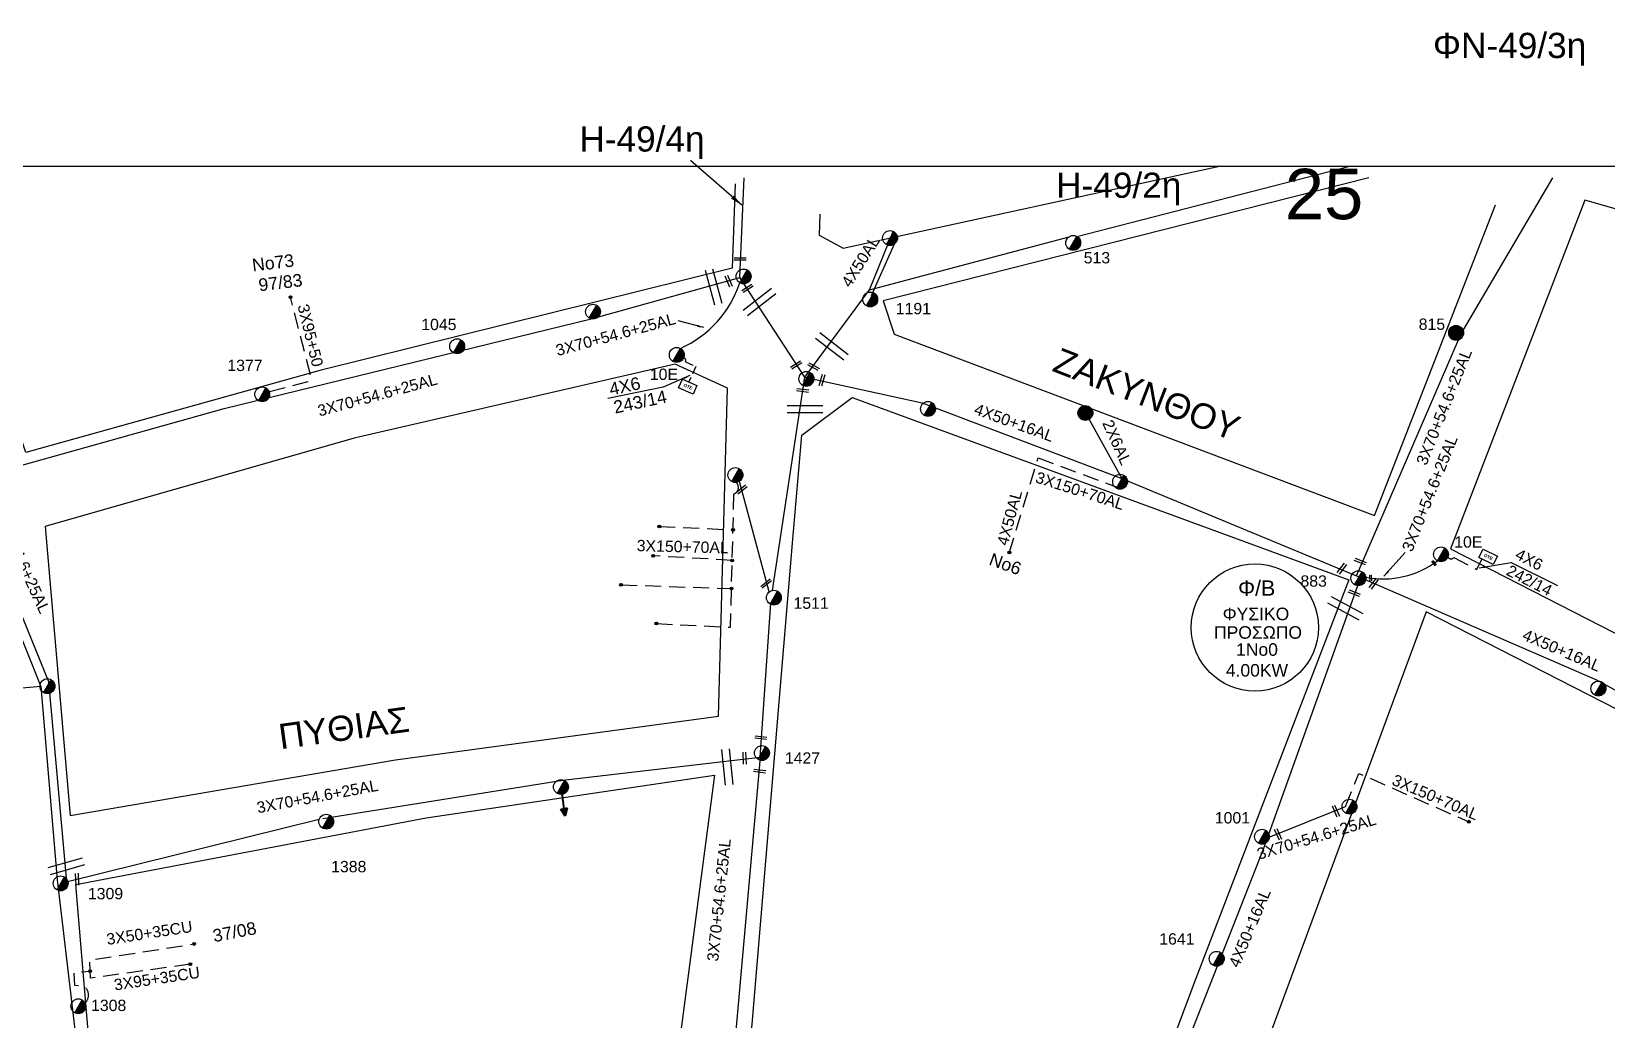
# Model space of a CAD drawing. Header units: millimetres. Extents: x 5010 to 7184, y -101 to 935.
# Drawn here: x 5387.4 to 5637.4, y 778.4 to 935.2 of the extents above; entities that cross this region are included whole.
import ezdxf
from ezdxf.enums import TextEntityAlignment as Align

# ---------------------------------------------------------------- set-up
doc = ezdxf.new("R2010")
doc.units = ezdxf.units.MM
doc.linetypes.add('DASHED', pattern=[19.05, 12.7, -6.35])
for name, color, linetype in [('Pillar OTE', 7, 'Continuous'), ('Γέφυρες Εναερίου Δικτύου', 7, 'Continuous'), ('Γυμνά εναέρια ΧΤ (3Φ)   3x50+35CU', 7, 'Continuous'), ('Γυμνά εναέρια ΧΤ (3Φ)   4x50AL', 7, 'Continuous'), ('Γυμνά εναέρια ΧΤ και ΦΟΠ (3Φ)   4x50+16AL', 7, 'Continuous'), ('Εναέρια παροχή ΧΤ 4x25', 7, 'SYN_LINE'), ('Επίτονοι', 7, 'Continuous'), ('Επιγραφές - Σχήματα', 7, 'Continuous'), ('Καλώδια ΧΤ   2x6AL', 7, 'DASHED'), ('Καλώδια ΧΤ   3x150+70AL', 7, 'DASHED'), ('Καλώδια ΧΤ   3x95+35CU', 7, 'DASHED'), ('Καλώδια ΧΤ   3x95+50CU', 7, 'DASHED'), ('Καλώδια ΧΤ   4x50AL', 7, 'DASHED'), ('Μηχανική τομή', 7, 'Continuous'), ('Στύλος Ξύλινος', 7, 'Continuous'), ('Στύλος Ξύλινος @ 1', 7, 'Continuous'), ('Στύλος ΦΜ', 7, 'Continuous'), ('Στύλος ΦΜ @ 1', 7, 'Continuous'), ('Συνδέσεις', 7, 'Continuous'), ('Συνεστραμμένα ΧΤ   3x70+54.6+25AL', 7, 'SYN_LINE'), ('Τομή', 7, 'Continuous'), ('Υπόβαθρο ΔΕΗ', 7, 'Continuous'), ('Υπόγεια καλώδια Παροχών ΧΤ   4x6', 7, 'DASHED')]:
    doc.layers.add(name, color=color, linetype=linetype)
doc.styles.add('ar', font='arial.ttf')
doc.styles.get("Standard").update_dxf_attribs({"font": 'arial.ttf'})
doc.linetypes.add('SYN_LINE', pattern='A,0.5,-0.0001,["/\\/\\/\\/",Standard,S=0.1,R=0,X=0,Y=-0.05],-0.25', length=0.7501)
doc.dimstyles.new('ISO-25', dxfattribs={"dimtxt": 2.5, "dimasz": 2.5, "dimexe": 1.25, "dimexo": 0.625, "dimtad": 1, "dimtxsty": 'Standard', "dimcen": 2.5, "dimaunit": 2, "dimazin": 0, "dimtfac": 1, "dimtmove": 0, "dimatfit": 3, "dimfxl": 1, "dimarcsym": 0})

# ---------------------------------------------------------------- blocks, each defined once
blk = doc.blocks.new('ΥΠΑΡΧΩΝ ΤΣΙΜΕΝΤΕΝΙΟΣ ΣΤΥΛΟΣ')
at = {"layer": 'Στύλος ΦΜ'}
blk.add_hatch(color=256, dxfattribs=at).paths.add_polyline_path([(-1.29, -2.28, 0.574793), (2.62, 0, 0.268822), (1.3, 2.27)])
blk.add_line((-1.29, -2.28), (1.3, 2.27), dxfattribs=at)
blk.add_circle((0, 0), 2.62, dxfattribs=at)
at = {"layer": 'Στύλος ΦΜ', "flags": 4}
for tag, p in [('ΑΡΙΘΜΟΣ', (-4.68, 8.05)), ('ΤΥΠΟΣ', (-4.91, 3.03))]:
    blk.add_attdef(tag, p, '', height=4, dxfattribs=at)
blk = doc.blocks.new('ΤΟΜΗ')
at = {"layer": 'Τομή', "ltscale": 40}
for p, q in [((-5.68, 0), (5.68, 0)), ((5.68, -2.33), (-5.68, -2.33))]:
    blk.add_line(p, q, dxfattribs=at)
blk = doc.blocks.new('ΕΠΙΤΟΝΟΣ')
at = {"layer": 'Επίτονοι', "lineweight": 40, "ltscale": 40}
blk.add_hatch(color=256, dxfattribs=at).paths.add_polyline_path([(-1.13, 6.47), (0, 9.1), (1.13, 6.47)])
for p, q in [((-1.13, 6.47), (0, 9.1)), ((1.13, 6.47), (-1.13, 6.47)), ((-1.13, 6.47), (0, 6.47)), ((0, 9.1), (1.13, 6.47)), ((0, 6.47), (0, 0))]:
    blk.add_line(p, q, dxfattribs=at)
blk = doc.blocks.new('_ΣΥΝΔΕΣΗ')
at = {"layer": 'Συνδέσεις', "linetype": 'SYN_LINE', "ltscale": 40}
blk.add_hatch(color=256, dxfattribs=at).paths.add_polyline_path([(0.5, -0.01, 1), (-0.5, -0.01, 1)])
at = {"layer": 'Συνδέσεις'}
blk.add_circle((0, -0.01), 0.5, dxfattribs=at)
blk = doc.blocks.new('ΜΗΧΑΝΙΚΗ ΤΟΜΗ')
at = {"layer": 'Μηχανική τομή', "ltscale": 40}
for p, q in [((-1.89, 0.78), (1.89, 0.78)), ((1.89, 0), (-1.89, 0))]:
    blk.add_line(p, q, dxfattribs=at)
blk = doc.blocks.new('ΥΠΑΡΧΩΝ ΞΥΛΙΝΟΣ ΣΤΥΛΟΣ')
at = {"layer": 'Στύλος Ξύλινος'}
h = blk.add_hatch(color=7, dxfattribs=at)
h.paths.add_polyline_path([(-2.62, 0, 0.270008), (-1.29, -2.28), (1.3, 2.27, 0.576266)])
h.paths.add_polyline_path([(-1.29, -2.28, 0.574793), (2.62, 0, 0.268822), (1.3, 2.27)])
at = {"layer": 'Στύλος Ξύλινος', "color": 7}
blk.add_line((-1.29, -2.28), (1.3, 2.27), dxfattribs=at)
blk.add_circle((0, 0), 2.62, dxfattribs=at)
at = {"layer": 'Στύλος Ξύλινος', "flags": 4}
for tag, p in [('ΑΡΙΘΜΟΣ', (-4.91, 8.6)), ('ΤΥΠΟΣ', (-4.85, 3.39))]:
    blk.add_attdef(tag, p, '', height=4, dxfattribs=at)
blk = doc.blocks.new('PILLAR ΟΤΕ')
at = {"layer": 'Pillar OTE', "ltscale": 40}
blk.add_lwpolyline([(-3.31, 2.02), (3.39, 2.02), (3.39, -1.99), (-3.31, -1.99)], close=True, dxfattribs=at)
at = {"layer": 'Pillar OTE', "insert": (-1.81, 0.71), "char_height": 1.3575, "width": 109.961, "attachment_point": 1}
blk.add_mtext('{\\fArial|b1|i0|c161|p34;OTE}', dxfattribs=at)

msp = doc.modelspace()

# ---------------------------------------------------------------- linework, layer by layer
at = {"layer": 'Γέφυρες Εναερίου Δικτύου', "color": 6, "flags": 128}
for points in [[(5553.36, 902.69), (5596.69, 913.83)], [(5510.19, 880.33), (5520.43, 894.21), (5552.12, 902.64)]]:
    msp.add_lwpolyline(points, dxfattribs=at)
at = {"layer": 'Γέφυρες Εναερίου Δικτύου', "color": 5, "flags": 128}
msp.add_lwpolyline([(5499.84, 896.16), (5500.53, 911.99)], dxfattribs=at)
at = {"layer": 'Γέφυρες Εναερίου Δικτύου', "color": 30, "flags": 128}
msp.add_lwpolyline([(5510.19, 880.33), (5499.84, 896.16)], dxfattribs=at)
at = {"layer": 'Γέφυρες Εναερίου Δικτύου', "color": 2, "linetype": 'DASHED', "ltscale": 0.2, "flags": 128}
for points in [[(5486.61, 841.24), (5498.37, 840.64), (5498.93, 861.82)], [(5487.07, 856.66), (5498.78, 856.12)], [(5481.01, 847.39), (5498.53, 846.78)]]:
    msp.add_lwpolyline(points, dxfattribs=at)
at = {"layer": 'Γέφυρες Εναερίου Δικτύου', "color": 27, "flags": 128}
msp.add_lwpolyline([(5391.51, 800.54), (5396.79, 755.69)], dxfattribs=at)
at = {"layer": 'Γέφυρες Εναερίου Δικτύου', "color": 2, "linetype": 'DASHED', "ltscale": 0.2}
msp.add_arc((5498.54, 862.85), 1.1, 290.5466, 46.1315, dxfattribs=at)
at = {"layer": 'Γυμνά εναέρια ΧΤ (3Φ)   3x50+35CU', "color": 27, "linetype": 'DASHED', "ltscale": 0.2, "flags": 128}
msp.add_lwpolyline([(5396.76, 784.95), (5396.65, 787.82), (5413.24, 790.39)], dxfattribs=at)
msp.add_lwpolyline([(5396.03, 781.1, 0.418076), (5395.81, 783.66), (5394.29, 783.81), (5394.16, 785.85), (5396.72, 786.06)], format="xyb", dxfattribs=at)
at = {"layer": 'Γυμνά εναέρια ΧΤ (3Φ)   4x50AL', "color": 30, "linetype": 'DASHED', "ltscale": 0.2, "flags": 128}
msp.add_lwpolyline([(5542.62, 852.43), (5547.22, 867.55)], dxfattribs=at)
at = {"layer": 'Γυμνά εναέρια ΧΤ και ΦΟΠ (3Φ)   4x50+16AL', "color": 30, "flags": 128}
msp.add_lwpolyline([(5510.19, 880.33), (5528.83, 876.27), (5560.48, 864.25), (5598.39, 848.55), (5635.86, 832.3), (5670.55, 813.33)], dxfattribs=at)
at = {"layer": 'Γυμνά εναέρια ΧΤ και ΦΟΠ (3Φ)   4x50+16AL', "color": 1, "flags": 128}
msp.add_lwpolyline([(5598.39, 848.55), (5583, 805.52), (5570.11, 772.84), (5554.64, 730.34)], dxfattribs=at)
at = {"layer": 'Εναέρια παροχή ΧΤ 4x25', "color": 27, "linetype": 'SYN_LINE', "ltscale": 15, "flags": 128}
msp.add_lwpolyline([(5388.88, 831.25), (5373.99, 829.9)], dxfattribs=at)
at = {"layer": 'Επιγραφές - Σχήματα'}
msp.add_lwpolyline([(5045.81, 913.83), (7035.6, 913.83), (7035.6, -89.73), (5045.81, -89.73)], close=True, dxfattribs=at)
at = {"layer": 'Επιγραφές - Σχήματα', "color": 202}
msp.add_circle((5581.62, 840.61), 10.09, dxfattribs=at)
at = {"layer": 'Καλώδια ΧΤ   2x6AL', "color": 30, "linetype": 'SYN_LINE', "ltscale": 15, "flags": 128}
msp.add_lwpolyline([(5554.46, 875.16), (5560.48, 864.25)], dxfattribs=at)
at = {"layer": 'Καλώδια ΧΤ   3x150+70AL', "color": 30, "linetype": 'DASHED', "ltscale": 0.2, "flags": 128}
msp.add_lwpolyline([(5547.22, 867.55), (5560, 862.79)], dxfattribs=at)
at = {"layer": 'Καλώδια ΧΤ   3x150+70AL', "color": 2, "linetype": 'DASHED', "ltscale": 0.2, "flags": 128}
msp.add_lwpolyline([(5498.65, 851.27), (5486.1, 851.99)], dxfattribs=at)
at = {"layer": 'Καλώδια ΧΤ   3x150+70AL', "color": 1, "linetype": 'DASHED', "ltscale": 0.2, "flags": 128}
msp.add_lwpolyline([(5596, 812.2), (5598.12, 817.46), (5615.6, 809.78)], dxfattribs=at)
at = {"layer": 'Καλώδια ΧΤ   3x95+35CU', "color": 27, "linetype": 'DASHED', "ltscale": 0.2, "flags": 128}
msp.add_lwpolyline([(5412.62, 787.17), (5396.76, 784.95)], dxfattribs=at)
at = {"layer": 'Καλώδια ΧΤ   3x95+50CU', "color": 1, "linetype": 'DASHED', "ltscale": 0.2, "flags": 128}
msp.add_lwpolyline([(5425.21, 878.06), (5431.33, 879.65, 0.467385), (5431.74, 880.51), (5428.52, 893.06)], format="xyb", dxfattribs=at)
at = {"layer": 'Καλώδια ΧΤ   4x50AL', "color": 6, "linetype": 'SYN_LINE', "ltscale": 10}
msp.add_line((5520.76, 893.29), (5524.4, 901.49), dxfattribs=at)
at = {"layer": 'Καλώδια ΧΤ   4x50AL', "color": 6, "linetype": 'SYN_LINE', "ltscale": 10, "flags": 128}
msp.add_lwpolyline([(5520.43, 894.21), (5524.18, 903.46)], dxfattribs=at)
at = {"layer": 'Συνεστραμμένα ΧΤ   3x70+54.6+25AL', "color": 30, "linetype": 'SYN_LINE', "ltscale": 20, "flags": 128}
for points in [[(5614.23, 886.94), (5628.94, 911.99)], [(5597.78, 848.8), (5613.94, 886.26)]]:
    msp.add_lwpolyline(points, dxfattribs=at)
at = {"layer": 'Συνεστραμμένα ΧΤ   3x70+54.6+25AL', "color": 1, "linetype": 'SYN_LINE', "ltscale": 20, "flags": 128}
for points in [[(5476.69, 889.7), (5499.84, 896.16)], [(5376.79, 863.84), (5417.98, 875.37), (5476.26, 889.6)]]:
    msp.add_lwpolyline(points, dxfattribs=at)
at = {"layer": 'Συνεστραμμένα ΧΤ   3x70+54.6+25AL', "color": 2, "linetype": 'SYN_LINE', "ltscale": 20, "flags": 128}
for points in [[(5505.05, 846.49), (5510.19, 880.33)], [(5504.53, 846.26), (5499.79, 863.81)], [(5377.76, 862.23), (5390.12, 832.05), (5392.94, 800.81)], [(5503.08, 820.05), (5504.8, 844.5)], [(5503.08, 820.05), (5499.19, 776.03)]]:
    msp.add_lwpolyline(points, dxfattribs=at)
at = {"layer": 'Συνεστραμμένα ΧΤ   3x70+54.6+25AL', "color": 27, "linetype": 'SYN_LINE', "ltscale": 20, "flags": 128}
for points in [[(5376.16, 863), (5388.88, 831.25), (5391.51, 800.54)], [(5433.64, 810.32), (5471.74, 816.38), (5503.08, 820.05)], [(5392.91, 800.22), (5433.09, 810.18)]]:
    msp.add_lwpolyline(points, dxfattribs=at)
at = {"layer": 'Συνεστραμμένα ΧΤ   3x70+54.6+25AL', "color": 1, "linetype": 'SYN_LINE', "ltscale": 15, "flags": 128}
msp.add_lwpolyline([(5583.61, 807.21), (5596, 812.2)], dxfattribs=at)
at = {"layer": 'Συνεστραμμένα ΧΤ   3x70+54.6+25AL', "color": 1, "linetype": 'SYN_LINE', "ltscale": 15}
msp.add_arc((5483.33, 900.78), 17.39, 294.1209, 341.7456, dxfattribs=at)
at = {"layer": 'Συνεστραμμένα ΧΤ   3x70+54.6+25AL', "color": 30, "linetype": 'SYN_LINE', "ltscale": 15}
msp.add_arc((5601.96, 862.72), 14.4, 259.0441, 306.8271, dxfattribs=at)
at = {"layer": 'Υπόβαθρο ΔΕΗ', "flags": 128}
for points in [[(5512.55, 906.21), (5512.47, 902.88), (5516.27, 900.82), (5576.03, 913.83)], [(5499.14, 911.04), (5498.65, 897.65), (5433.4, 881.48), (5386.52, 868.4), (5372.98, 908.76)], [(5599.71, 911.99), (5522.61, 892.47)], [(5522.61, 892.47), (5524.35, 887.16), (5600.6, 858.41), (5619.81, 907.73)], [(5522.61, 892.47), (5524.35, 887.16), (5600.6, 858.41), (5619.81, 907.73)], [(5633.98, 908.45), (5612.66, 853.1), (5725.39, 795.35), (5726.08, 799.21)], [(5633.98, 908.45), (5612.66, 853.1), (5725.39, 795.35), (5726.08, 799.21)], [(5487.69, 878.75), (5478.92, 876.94)], [(5622.3, 850.92), (5629.68, 847.29)]]:
    msp.add_lwpolyline(points, dxfattribs=at)
msp.add_lwpolyline([(5737.21, 796.03), (5727.29, 720.9), (5721.45, 664.58, 0.03013), (5717.47, 618.06, 0.007223), (5716.16, 551.49, -0.004349), (5713.85, 498.53, -0.002152), (5710.42, 430.44), (5753.57, 392.45), (5784.48, 504.12), (5801.03, 500.15), (5832.71, 600.57), (5863.5, 697.91), (5879.41, 748.28), (5821.57, 783.72), (5802.8, 686.29), (5798.16, 660.83), (5789.78, 661.6), (5805.45, 750.78), (5812.3, 789.91), (5720.14, 857.34), (5724.78, 882.58), (5633.98, 908.45)], format="xyb", dxfattribs=at)
for points in [[(5389.59, 856.64), (5393.55, 810.78), (5445.2, 819.63), (5496.48, 826.52), (5497.92, 878.61), (5489.6, 882.42), (5438.62, 870.67)], [(5389.59, 856.64), (5393.55, 810.78), (5445.2, 819.63), (5496.48, 826.52), (5497.92, 878.61), (5489.6, 882.42), (5438.62, 870.67)], [(5509.68, 871.16), (5517.68, 877.1), (5596.55, 848.19), (5572.23, 784.92), (5555.98, 741.6), (5498.75, 747.38), (5501.84, 777.63), (5508.26, 854.65)], [(5509.68, 871.16), (5517.68, 877.1), (5596.55, 848.19), (5572.23, 784.92), (5555.98, 741.6), (5498.75, 747.38), (5501.84, 777.63), (5508.26, 854.65)], [(5723.8, 784.32), (5608.8, 843.08), (5583.82, 775.55), (5718.23, 739.7)], [(5723.8, 784.32), (5608.8, 843.08), (5583.82, 775.55), (5718.23, 739.7)], [(5394.46, 799.8), (5450.07, 810.41), (5495.84, 817.18), (5486.9, 749.22), (5398.05, 757.04)], [(5394.46, 799.8), (5450.07, 810.41), (5495.84, 817.18), (5486.9, 749.22), (5398.05, 757.04)]]:
    msp.add_lwpolyline(points, close=True, dxfattribs=at)
at = {"layer": 'Υπόγεια καλώδια Παροχών ΧΤ   4x6', "color": 1, "linetype": 'DASHED', "ltscale": 0.1}
msp.add_lwpolyline([(5490.91, 883.37, -0.636884), (5491.23, 882.77), (5492.88, 882.02), (5491.79, 879.63)], format="xyb", dxfattribs=at)
at = {"layer": 'Υπόγεια καλώδια Παροχών ΧΤ   4x6', "color": 30, "linetype": 'DASHED', "ltscale": 0.2}
msp.add_lwpolyline([(5612.27, 851.79, 0.485172), (5613.19, 851.7), (5616.84, 849.83), (5616.84, 849.83), (5617.67, 851.44)], format="xyb", dxfattribs=at)

# ---------------------------------------------------------------- block references
at = {"layer": 'Pillar OTE', "xscale": 0.375, "yscale": 0.375, "zscale": 0.375}
for p, rotation in [((5491.58, 878.85), 336.9391748758028), ((5618.64, 851.84), 333.5555330561663)]:
    msp.add_blockref('PILLAR ΟΤΕ', p, dxfattribs=dict(at, rotation=rotation))
at = {"layer": 'Επίτονοι', "xscale": 0.4499999999998701, "yscale": 0.4499999999998701, "zscale": 0.4499999999998701, "rotation": 187.4350440101589}
msp.add_blockref('ΕΠΙΤΟΝΟΣ', (5471.59, 814.73), dxfattribs=at)
msp.add_blockref('ΕΠΙΤΟΝΟΣ', (5471.59, 814.73), dxfattribs=at)
at = {"layer": 'Μηχανική τομή'}
for p, xscale, yscale, zscale, rotation in [((5499.93, 899.29), 0.4999999999997496, 0.4999999999997496, 0.4999999999997496, 179.9909259053397), ((5498.27, 895.66), 0.499999999999983, 0.499999999999983, 0.499999999999983, 113.481266147367), ((5500.96, 894.63), 0.4999999999998002, 0.4999999999998002, 0.4999999999998002, 212.1308476989258), ((5508.71, 882.43), 0.4999999999998002, 0.4999999999998002, 0.4999999999998002, 212.1308476989258), ((5511.66, 882.2), 0.4999999999998556, 0.4999999999998556, 0.4999999999998556, 151.6891505908821), ((5512.72, 879.94), 0.4999999999998029, 0.4999999999998029, 0.4999999999998029, 252.3538663232924), ((5509.86, 878.43), 0.4999999999998275, 0.4999999999998275, 0.4999999999998275, 173.0504859303819), ((5500.02, 862.66), 0.4999999999999039, 0.4999999999999039, 0.4999999999999039, 219.1176478564186), ((5595.29, 850.08), 0.4999999999999213, 0.4999999999999213, 0.4999999999999213, 232.1881526763892), ((5598.42, 851.26), 0.4999999999999273, 0.4999999999999273, 0.4999999999999273, 158.7305736835532), ((5609.98, 850.76), 0.2500000000001928, 0.2500000000001928, 0.2500000000001928, 306.0022346488805), ((5503.92, 847.73), 0.4999999999999039, 0.4999999999999039, 0.4999999999999039, 219.1176478564186), ((5600.33, 847.71), 0.4999999999999213, 0.4999999999999213, 0.4999999999999213, 232.1881526763892), ((5599.91, 848.47), 0.2500000000001928, 0.2500000000001928, 0.2500000000001928, 274.8150321007039), ((5597.48, 846.23), 0.4999999999999273, 0.4999999999999273, 0.4999999999999273, 158.7305736835532), ((5503.22, 823.31), 0.4999999999998275, 0.4999999999998275, 0.4999999999998275, 173.0504859303819), ((5500.41, 819.87), 0.4999999999999173, 0.4999999999999173, 0.4999999999999173, 272.4972097851402), ((5503.04, 818.01), 0.4999999999998275, 0.4999999999998275, 0.4999999999998275, 173.0504859303819), ((5594.31, 811.39), 0.4999999999998213, 0.4999999999998213, 0.4999999999998213, 293.7338252979779), ((5585.13, 807.71), 0.4999999999998213, 0.4999999999998213, 0.4999999999998213, 293.7338252979779), ((5394.45, 800.63), 0.4999999999999173, 0.4999999999999173, 0.4999999999999173, 272.4972097851402)]:
    msp.add_blockref('ΜΗΧΑΝΙΚΗ ΤΟΜΗ', p, dxfattribs=dict(at, xscale=xscale, yscale=yscale, zscale=zscale, rotation=rotation))
at = {"layer": 'Στύλος Ξύλινος @ 1', "ltscale": 40}
ref = msp.add_blockref('ΥΠΑΡΧΩΝ ΞΥΛΙΝΟΣ ΣΤΥΛΟΣ', (5613.57, 887.38), dxfattribs=dict(at, xscale=0.4499999999998181, yscale=0.4499999999998181, zscale=0.4499999999998181))
ref.add_attrib('ΑΡΙΘΜΟΣ', '815', (5607.63, 887.86), dxfattribs={"layer": 'Στύλος Ξύλινος', "height": 1.8, "flags": 4})
at = {"layer": 'Στύλος Ξύλινος @ 1', "ltscale": 40, "xscale": 0.4499999999998181, "yscale": 0.4499999999998181, "zscale": 0.4499999999998181}
msp.add_blockref('ΥΠΑΡΧΩΝ ΞΥΛΙΝΟΣ ΣΤΥΛΟΣ', (5554.72, 874.66), dxfattribs=at)
at = {"layer": 'Στύλος ΦΜ @ 1', "ltscale": 40, "xscale": 0.4499999999998181, "yscale": 0.4499999999998181, "zscale": 0.4499999999998181}
for p in [(5523.71, 902.43), (5523.71, 902.43), (5500.46, 896.34), (5500.46, 896.34), (5476.55, 890.74), (5510.43, 880.08), (5510.43, 880.08), (5529.73, 875.31), (5529.73, 875.31), (5499.16, 864.81), (5499.16, 864.81), (5560.23, 863.75), (5560.23, 863.75), (5389.95, 831.3), (5389.95, 831.3), (5636.16, 830.93), (5471.46, 815.29), (5596.64, 812.18), (5596.64, 812.18)]:
    msp.add_blockref('ΥΠΑΡΧΩΝ ΤΣΙΜΕΝΤΕΝΙΟΣ ΣΤΥΛΟΣ', p, dxfattribs=at)
at = {"layer": 'Στύλος ΦΜ @ 1', "ltscale": 40}
ref = msp.add_blockref('ΥΠΑΡΧΩΝ ΤΣΙΜΕΝΤΕΝΙΟΣ ΣΤΥΛΟΣ', (5552.78, 901.67), dxfattribs=dict(at, xscale=0.4499999999998181, yscale=0.4499999999998181, zscale=0.4499999999998181))
ref.add_attrib('ΤΥΠΟΣ', '513', (5554.45, 898.41), dxfattribs={"layer": 'Στύλος ΦΜ', "height": 1.8, "flags": 4})
ref = msp.add_blockref('ΥΠΑΡΧΩΝ ΤΣΙΜΕΝΤΕΝΙΟΣ ΣΤΥΛΟΣ', (5520.56, 892.68), dxfattribs=dict(at, xscale=0.4499999999998181, yscale=0.4499999999998181, zscale=0.4499999999998181))
ref.add_attrib('ΤΥΠΟΣ', '1191', (5524.61, 890.33), dxfattribs={"layer": 'Στύλος ΦΜ', "height": 1.8, "flags": 4})
ref = msp.add_blockref('ΥΠΑΡΧΩΝ ΤΣΙΜΕΝΤΕΝΙΟΣ ΣΤΥΛΟΣ', (5520.56, 892.68), dxfattribs=dict(at, xscale=0.4499999999998181, yscale=0.4499999999998181, zscale=0.4499999999998181))
ref.add_attrib('ΤΥΠΟΣ', '1191', (5524.61, 890.33), dxfattribs={"layer": 'Στύλος ΦΜ', "height": 1.8, "flags": 4})
ref = msp.add_blockref('ΥΠΑΡΧΩΝ ΤΣΙΜΕΝΤΕΝΙΟΣ ΣΤΥΛΟΣ', (5454.99, 885.26), dxfattribs=dict(at, xscale=0.4499999999998181, yscale=0.4499999999998181, zscale=0.4499999999998181))
ref.add_attrib('ΤΥΠΟΣ', '1045', (5449.29, 887.82), dxfattribs={"layer": 'Στύλος ΦΜ', "height": 1.8, "flags": 4})
ref = msp.add_blockref('ΥΠΑΡΧΩΝ ΤΣΙΜΕΝΤΕΝΙΟΣ ΣΤΥΛΟΣ', (5454.99, 885.26), dxfattribs=dict(at, xscale=0.4499999999998181, yscale=0.4499999999998181, zscale=0.4499999999998181))
ref.add_attrib('ΤΥΠΟΣ', '1045', (5449.29, 887.82), dxfattribs={"layer": 'Στύλος ΦΜ', "height": 1.8, "flags": 4})
ref = msp.add_blockref('ΥΠΑΡΧΩΝ ΤΣΙΜΕΝΤΕΝΙΟΣ ΣΤΥΛΟΣ', (5424.04, 877.63), dxfattribs=dict(at, xscale=0.4499999999998181, yscale=0.4499999999998181, zscale=0.4499999999998181))
ref.add_attrib('ΤΥΠΟΣ', '1377', (5418.51, 881.32), dxfattribs={"layer": 'Στύλος ΦΜ', "height": 1.8, "flags": 4})
ref = msp.add_blockref('ΥΠΑΡΧΩΝ ΤΣΙΜΕΝΤΕΝΙΟΣ ΣΤΥΛΟΣ', (5424.04, 877.63), dxfattribs=dict(at, xscale=0.4499999999998181, yscale=0.4499999999998181, zscale=0.4499999999998181))
ref.add_attrib('ΤΥΠΟΣ', '1377', (5418.51, 881.32), dxfattribs={"layer": 'Στύλος ΦΜ', "height": 1.8, "flags": 4})
ref = msp.add_blockref('ΥΠΑΡΧΩΝ ΤΣΙΜΕΝΤΕΝΙΟΣ ΣΤΥΛΟΣ', (5489.85, 883.89), dxfattribs=dict(at, xscale=0.4499999999998181, yscale=0.4499999999998181, zscale=0.4499999999998181))
ref.add_attrib('ΤΥΠΟΣ', '10Ε', (5485.57, 879.91), dxfattribs={"layer": 'Στύλος ΦΜ', "height": 1.8, "flags": 4})
ref = msp.add_blockref('ΥΠΑΡΧΩΝ ΤΣΙΜΕΝΤΕΝΙΟΣ ΣΤΥΛΟΣ', (5611.17, 852.22), dxfattribs=dict(at, xscale=0.4499999999998181, yscale=0.4499999999998181, zscale=0.4499999999998181))
ref.add_attrib('ΤΥΠΟΣ', '10Ε', (5613.27, 853.29), dxfattribs={"layer": 'Στύλος ΦΜ', "height": 1.8, "flags": 4})
ref = msp.add_blockref('ΥΠΑΡΧΩΝ ΤΣΙΜΕΝΤΕΝΙΟΣ ΣΤΥΛΟΣ', (5598.06, 848.44), dxfattribs=dict(at, xscale=0.4499999999998181, yscale=0.4499999999998181, zscale=0.4499999999998181))
ref.add_attrib('ΤΥΠΟΣ', '883', (5588.86, 847.09), dxfattribs={"layer": 'Στύλος ΦΜ', "height": 1.8, "flags": 4})
ref = msp.add_blockref('ΥΠΑΡΧΩΝ ΤΣΙΜΕΝΤΕΝΙΟΣ ΣΤΥΛΟΣ', (5598.06, 848.44), dxfattribs=dict(at, xscale=0.4499999999998181, yscale=0.4499999999998181, zscale=0.4499999999998181))
ref.add_attrib('ΤΥΠΟΣ', '883', (5588.86, 847.09), dxfattribs={"layer": 'Στύλος ΦΜ', "height": 1.8, "flags": 4})
ref = msp.add_blockref('ΥΠΑΡΧΩΝ ΤΣΙΜΕΝΤΕΝΙΟΣ ΣΤΥΛΟΣ', (5505.27, 845.34), dxfattribs=dict(at, xscale=0.4499999999998181, yscale=0.4499999999998181, zscale=0.4499999999998181))
ref.add_attrib('ΤΥΠΟΣ', '1511', (5508.38, 843.58), dxfattribs={"layer": 'Στύλος ΦΜ', "height": 1.8, "flags": 4})
ref = msp.add_blockref('ΥΠΑΡΧΩΝ ΤΣΙΜΕΝΤΕΝΙΟΣ ΣΤΥΛΟΣ', (5505.27, 845.34), dxfattribs=dict(at, xscale=0.4499999999998181, yscale=0.4499999999998181, zscale=0.4499999999998181))
ref.add_attrib('ΤΥΠΟΣ', '1511', (5508.38, 843.58), dxfattribs={"layer": 'Στύλος ΦΜ', "height": 1.8, "flags": 4})
ref = msp.add_blockref('ΥΠΑΡΧΩΝ ΤΣΙΜΕΝΤΕΝΙΟΣ ΣΤΥΛΟΣ', (5503.37, 820.68), dxfattribs=dict(at, xscale=0.4499999999998181, yscale=0.4499999999998181, zscale=0.4499999999998181))
ref.add_attrib('ΤΥΠΟΣ', '1427', (5507.01, 818.99), dxfattribs={"layer": 'Στύλος ΦΜ', "height": 1.8, "flags": 4})
ref = msp.add_blockref('ΥΠΑΡΧΩΝ ΤΣΙΜΕΝΤΕΝΙΟΣ ΣΤΥΛΟΣ', (5503.37, 820.68), dxfattribs=dict(at, xscale=0.4499999999998181, yscale=0.4499999999998181, zscale=0.4499999999998181))
ref.add_attrib('ΤΥΠΟΣ', '1427', (5507.01, 818.99), dxfattribs={"layer": 'Στύλος ΦΜ', "height": 1.8, "flags": 4})
ref = msp.add_blockref('ΥΠΑΡΧΩΝ ΤΣΙΜΕΝΤΕΝΙΟΣ ΣΤΥΛΟΣ', (5434.2, 809.79), dxfattribs=dict(at, xscale=0.4499999999998181, yscale=0.4499999999998181, zscale=0.4499999999998181))
ref.add_attrib('ΤΥΠΟΣ', '1388', (5434.98, 801.76), dxfattribs={"layer": 'Στύλος ΦΜ', "height": 1.8, "flags": 4})
ref = msp.add_blockref('ΥΠΑΡΧΩΝ ΤΣΙΜΕΝΤΕΝΙΟΣ ΣΤΥΛΟΣ', (5434.2, 809.79), dxfattribs=dict(at, xscale=0.4499999999998181, yscale=0.4499999999998181, zscale=0.4499999999998181))
ref.add_attrib('ΤΥΠΟΣ', '1388', (5434.98, 801.76), dxfattribs={"layer": 'Στύλος ΦΜ', "height": 1.8, "flags": 4})
ref = msp.add_blockref('ΥΠΑΡΧΩΝ ΤΣΙΜΕΝΤΕΝΙΟΣ ΣΤΥΛΟΣ', (5582.76, 807.4), dxfattribs=dict(at, xscale=0.4499999999998181, yscale=0.4499999999998181, zscale=0.4499999999998181))
ref.add_attrib('ΤΥΠΟΣ', '1001', (5575.26, 809.51), dxfattribs={"layer": 'Στύλος ΦΜ', "height": 1.8, "flags": 4})
ref = msp.add_blockref('ΥΠΑΡΧΩΝ ΤΣΙΜΕΝΤΕΝΙΟΣ ΣΤΥΛΟΣ', (5582.76, 807.4), dxfattribs=dict(at, xscale=0.4499999999998181, yscale=0.4499999999998181, zscale=0.4499999999998181))
ref.add_attrib('ΤΥΠΟΣ', '1001', (5575.26, 809.51), dxfattribs={"layer": 'Στύλος ΦΜ', "height": 1.8, "flags": 4})
ref = msp.add_blockref('ΥΠΑΡΧΩΝ ΤΣΙΜΕΝΤΕΝΙΟΣ ΣΤΥΛΟΣ', (5392.05, 799.99), dxfattribs=dict(at, xscale=0.4499999999998181, yscale=0.4499999999998181, zscale=0.4499999999998181))
ref.add_attrib('ΤΥΠΟΣ', '1309', (5396.37, 797.47), dxfattribs={"layer": 'Στύλος ΦΜ', "height": 1.8, "flags": 4})
ref = msp.add_blockref('ΥΠΑΡΧΩΝ ΤΣΙΜΕΝΤΕΝΙΟΣ ΣΤΥΛΟΣ', (5392.05, 799.99), dxfattribs=dict(at, xscale=0.4499999999998181, yscale=0.4499999999998181, zscale=0.4499999999998181))
ref.add_attrib('ΤΥΠΟΣ', '1309', (5396.37, 797.47), dxfattribs={"layer": 'Στύλος ΦΜ', "height": 1.8, "flags": 4})
ref = msp.add_blockref('ΥΠΑΡΧΩΝ ΤΣΙΜΕΝΤΕΝΙΟΣ ΣΤΥΛΟΣ', (5575.57, 788.03), dxfattribs=dict(at, xscale=0.4499999999998181, yscale=0.4499999999998181, zscale=0.4499999999998181))
ref.add_attrib('ΤΥΠΟΣ', '1641', (5566.44, 790.28), dxfattribs={"layer": 'Στύλος ΦΜ', "height": 1.8, "flags": 4})
ref = msp.add_blockref('ΥΠΑΡΧΩΝ ΤΣΙΜΕΝΤΕΝΙΟΣ ΣΤΥΛΟΣ', (5575.57, 788.03), dxfattribs=dict(at, xscale=0.4499999999998181, yscale=0.4499999999998181, zscale=0.4499999999998181))
ref.add_attrib('ΤΥΠΟΣ', '1641', (5566.44, 790.28), dxfattribs={"layer": 'Στύλος ΦΜ', "height": 1.8, "flags": 4})
ref = msp.add_blockref('ΥΠΑΡΧΩΝ ΤΣΙΜΕΝΤΕΝΙΟΣ ΣΤΥΛΟΣ', (5394.85, 780.49), dxfattribs=dict(at, xscale=0.4499999999998181, yscale=0.4499999999998181, zscale=0.4499999999998181))
ref.add_attrib('ΤΥΠΟΣ', '1308', (5396.87, 779.73), dxfattribs={"layer": 'Στύλος ΦΜ', "height": 1.8, "flags": 4})
at = {"layer": 'Συνδέσεις', "xscale": 0.4500000000000455, "yscale": 0.4500000000000455, "zscale": 0.4500000000000455}
for p in [(5428.52, 893.06), (5487.07, 856.66), (5498.78, 856.13), (5542.65, 852.53), (5486.1, 852), (5498.65, 851.24), (5481.01, 847.4), (5498.54, 846.79), (5486.61, 841.25), (5615.6, 809.79), (5413.24, 790.39), (5396.72, 786.06), (5412.62, 787.18)]:
    msp.add_blockref('_ΣΥΝΔΕΣΗ', p, dxfattribs=at)
at = {"layer": 'Τομή'}
for p, xscale, yscale, zscale, rotation in [((5496.27, 894.83), 0.5000000000000592, 0.5000000000000592, 0.5000000000000592, 285.3185253682753), ((5496.27, 894.83), 0.5000000000000592, 0.5000000000000592, 0.5000000000000592, 285.3185253682753), ((5502.63, 892.75), 0.4999999999999898, 0.4999999999999898, 0.4999999999999898, 37.8930532350182), ((5502.63, 892.75), 0.4999999999999898, 0.4999999999999898, 0.4999999999999898, 37.8930532350182), ((5514.81, 885.69), 0.4999999999999424, 0.4999999999999424, 0.4999999999999424, 322.3973225550758), ((5514.81, 885.69), 0.4999999999999424, 0.4999999999999424, 0.4999999999999424, 322.3973225550758), ((5596.25, 844.17), 0.4999999999999923, 0.4999999999999923, 0.4999999999999923, 331.5382748499555), ((5596.25, 844.17), 0.4999999999999923, 0.4999999999999923, 0.4999999999999923, 331.5382748499555), ((5497.28, 818.42), 0.5000000000000345, 0.5000000000000345, 0.5000000000000345, 95.96964442285893), ((5497.28, 818.42), 0.5000000000000345, 0.5000000000000345, 0.5000000000000345, 95.96964442285893), ((5392.78, 803.27), 0.5000000000000051, 0.5000000000000051, 0.5000000000000051, 15.76800662853449), ((5392.78, 803.27), 0.5000000000000051, 0.5000000000000051, 0.5000000000000051, 15.76800662853449)]:
    msp.add_blockref('ΤΟΜΗ', p, dxfattribs=dict(at, xscale=xscale, yscale=yscale, zscale=zscale, rotation=rotation))
at = {"layer": 'Τομή', "xscale": 0.5, "yscale": 0.5, "zscale": 0.5}
msp.add_blockref('ΤΟΜΗ', (5510.22, 875.87), dxfattribs=at)
msp.add_blockref('ΤΟΜΗ', (5510.22, 875.87), dxfattribs=at)

# ---------------------------------------------------------------- texts
at = {"layer": 'Γυμνά εναέρια ΧΤ (3Φ)   3x50+35CU'}
msp.add_text('3X50+35CU', height=1.8, rotation=8.738, dxfattribs=at).set_placement((5406.14, 792.15), align=Align.MIDDLE)
at = {"layer": 'Γυμνά εναέρια ΧΤ (3Φ)   4x50AL'}
msp.add_text('4X50AL', height=1.8, rotation=74.8852, dxfattribs=at).set_placement((5542.67, 858.04), align=Align.MIDDLE)
at = {"layer": 'Γυμνά εναέρια ΧΤ και ΦΟΠ (3Φ)   4x50+16AL'}
for rotation, p in [(340.0919, (5543.41, 873.14)), (336.8211, (5630.35, 836.98)), (67.0899, (5580.8, 792.92))]:
    msp.add_text('4X50+16AL', height=1.8, rotation=rotation, dxfattribs=at).set_placement(p, align=Align.MIDDLE)
at = {"layer": 'Επιγραφές - Σχήματα', "color": 1, "style": 'ar'}
for s, height, p in [('Φ/Β', 2.43, (5581.91, 846.92)), ('ΦΥΣΙΚΟ ', 1.988, (5582.18, 842.77)), ('1No0', 1.988, (5581.96, 837.12)), ('4.00KW', 1.988, (5581.95, 833.82))]:
    msp.add_text(s, height=height, dxfattribs=at).set_placement(p, align=Align.MIDDLE)
at = {"layer": 'Επιγραφές - Σχήματα', "linetype": 'DASHED', "ltscale": 0.2, "width": 17.2922, "attachment_point": 1}
for s, insert, char_height in [('ΦΝ-49/3η', (5609.89, 935.01), 4), ('Η-49/4η', (5474.39, 920.16), 4), ('Η-49/2η', (5550.07, 912.82), 4), ('25', (5586.39, 913.42), 8)]:
    msp.add_mtext(s, dxfattribs=dict(at, insert=insert, char_height=char_height))
at = {"layer": 'Επιγραφές - Σχήματα', "linetype": 'DASHED', "ltscale": 0.2, "attachment_point": 1}
for s, insert, char_height, width, rotation in [('Νο73', (5422.32, 899.11), 2, 17.7581, 6.9781), ('97/83', (5423.34, 895.95), 2, 17.7581, 6.9781), ('ΖΑΚΥΝΘΟΥ', (5550.71, 885.12), 4, 17.2922, 338.816), ('4Χ6', (5478.96, 879.39), 2, 17.7581, 12.0776), ('243/14', (5479.64, 876.52), 2, 17.7581, 12.0776), ('Νο6', (5539.95, 852.52), 2, 17.7581, 340.0235), ('ΠΥΘΙΑΣ', (5426.41, 825.24), 4, 17.2922, 7.8434), ('37/08', (5416.02, 792.62), 2, 17.7581, 10.9069)]:
    msp.add_mtext(s, dxfattribs=dict(at, insert=insert, char_height=char_height, width=width, rotation=rotation))
at = {"layer": 'Επιγραφές - Σχήματα', "color": 1, "insert": (5575.13, 840.82), "char_height": 1.988, "width": 14.3132, "attachment_point": 1}
msp.add_mtext('ΠΡΟΣΩΠΟ', dxfattribs=at)
at = {"layer": 'Καλώδια ΧΤ   2x6AL', "ltscale": 0.2}
msp.add_text('2X6AL', height=1.8, rotation=294.2483, dxfattribs=at).set_placement((5559.73, 870), align=Align.MIDDLE)
at = {"layer": 'Καλώδια ΧΤ   3x150+70AL', "ltscale": 0.2}
for s, rotation, p in [('3X150+70AL', 342.2711, (5553.87, 862.32)), ('3X150+70AL', 358.5512, (5490.8, 853.45)), ('4Χ6', 332.7914, (5625.17, 851.41)), ('242/14', 332.7914, (5625.22, 848.12)), ('3X150+70AL', 336.8211, (5610.29, 813.68))]:
    msp.add_text(s, height=1.8, rotation=rotation, dxfattribs=at).set_placement(p, align=Align.MIDDLE)
at = {"layer": 'Καλώδια ΧΤ   3x95+35CU', "ltscale": 0.2}
msp.add_text('3X95+35CU', height=1.8, rotation=8.5438, dxfattribs=at).set_placement((5407.32, 784.89), align=Align.MIDDLE)
at = {"layer": 'Καλώδια ΧΤ   3x95+50CU', "ltscale": 0.2}
msp.add_text('3X95+50', height=1.8, rotation=283.6394, dxfattribs=at).set_placement((5431.7, 886.98), align=Align.MIDDLE)
at = {"layer": 'Καλώδια ΧΤ   4x50AL'}
msp.add_text('4X50AL', height=1.8, rotation=57.6998, dxfattribs=at).set_placement((5519.01, 898.71), align=Align.MIDDLE)
at = {"layer": 'Συνεστραμμένα ΧΤ   3x70+54.6+25AL', "ltscale": 20}
for rotation, p in [(15.2413, (5480.14, 887.13)), (68.102, (5611.65, 875.64)), (15.2413, (5442.32, 877.53)), (68.102, (5609.38, 861.9)), (294.6975, (5385.53, 851.91)), (10.6223, (5432.81, 813.8)), (16.7475, (5591.4, 807.42)), (84.0883, (5496.54, 797.37))]:
    msp.add_text('3X70+54.6+25AL', height=1.8, rotation=rotation, dxfattribs=at).set_placement(p, align=Align.MIDDLE)

# ---------------------------------------------------------------- leaders
at = {"layer": 'Επιγραφές - Σχήματα', "ltscale": 40}
for points, override in [([(5500.2, 907.63), (5492.04, 914.74)], {"dimasz": 2, "dimtad": 0}), ([(5494.12, 888.21), (5490.06, 889.31)], {"dimasz": 1, "dimtad": 0}), ([(5491.95, 880.6), (5487.69, 878.75)], {"dimasz": 1, "dimtad": 0}), ([(5602.11, 848.75), (5605.5, 852.54)], {"dimasz": 1, "dimtad": 0}), ([(5617.21, 850.07), (5622.3, 850.92)], {"dimasz": 1, "dimtad": 0})]:
    msp.add_leader(points, dimstyle='ISO-25', override=override, dxfattribs=at)

doc.saveas('drawing.dxf')
